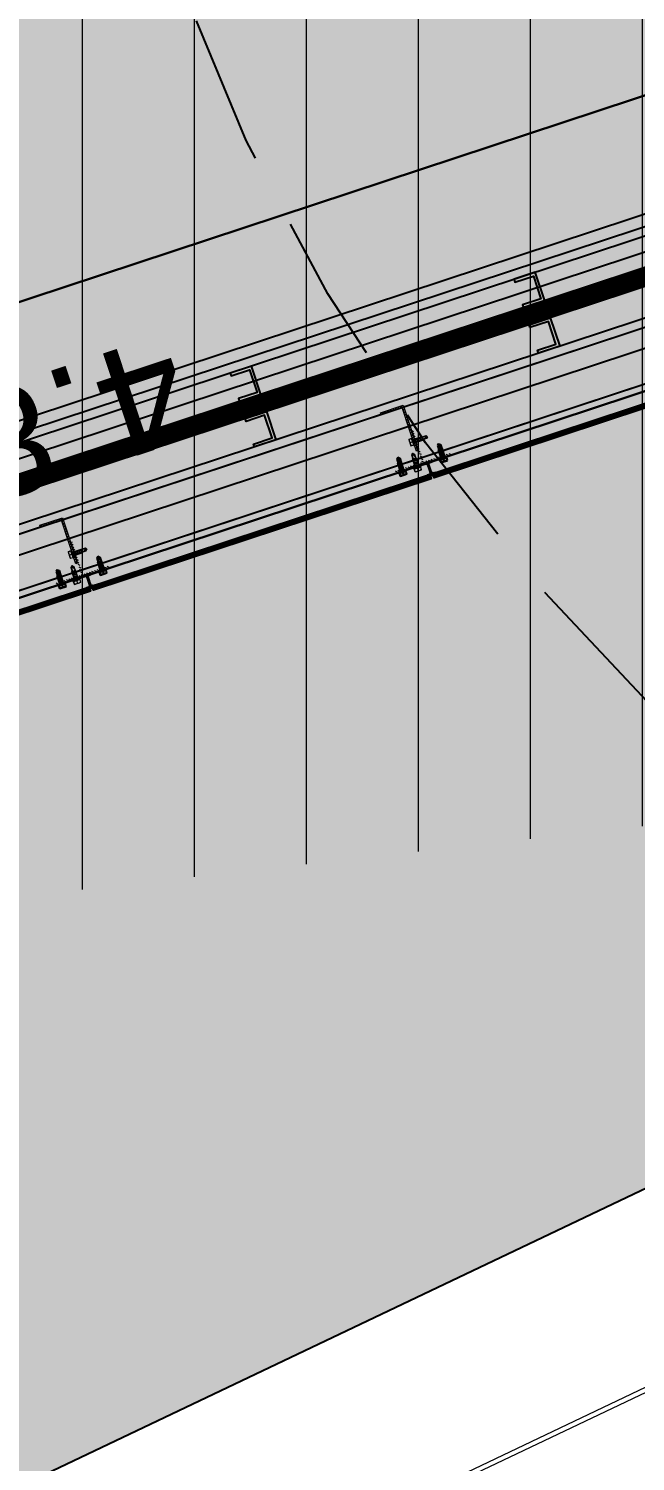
# Model space of a CAD drawing. Header units: metres. Extents: x 678805 to 1359287, y 2747329 to 5497370.
# Drawn here: x 679898.624 to 679899.639, y 2748644.821 to 2748647.217 of the extents above; entities that cross this region are included whole.
import ezdxf
from ezdxf.enums import TextEntityAlignment as Align

# ---------------------------------------------------------------- set-up
doc = ezdxf.new("R2010")
doc.units = ezdxf.units.M
doc.linetypes.add('XREF_MON_BUILDINGS$0$Hidden', pattern=[0.004, 0.002, -0.002])
doc.linetypes.add('XREF_MON_SFT_TREES$0$HIDDEN', pattern=[0.375, 0.25, -0.125])
for name, color, linetype in [('00_XREF_MON_HSC_PAVEMENT', 7, 'Continuous'), ('00_XREF_TWQ_BUILDINGS', 7, 'Continuous'), ('00_XREF_TWQ_SFT_TREES', 7, 'Continuous'), ('XREF_MON_BUILDINGS$0$00-Modulos DEFINIDOS', 7, 'Continuous'), ('XREF_MON_BUILDINGS$0$00-Modulos ROOFS', 2, 'Continuous'), ('XREF_MON_BUILDINGS$0$02-L-01_Structure t2', 7, 'Continuous'), ('XREF_MON_BUILDINGS$0$02-L-01_Struture aux', 4, 'Continuous'), ('XREF_MON_BUILDINGS$0$02-L-Insulation', 252, 'Continuous'), ('XREF_MON_BUILDINGS$0$02-L-INT Panel', 5, 'Continuous'), ('XREF_MON_BUILDINGS$0$02-L-panel', 5, 'Continuous'), ('XREF_MON_BUILDINGS$0$COTAUX', 7, 'Continuous'), ('XREF_MON_GENERAL_LAYOUT$0$02-L-Edge Line Step -10cm', 6, 'Continuous'), ('XREF_MON_SFT_TREES$0$SL_TREE_CANOPY', 251, 'XREF_MON_SFT_TREES$0$HIDDEN')]:
    doc.layers.add(name, color=color, linetype=linetype)
for name, color, linetype, true_color in [('02-L-Waterfeatures 01', 7, 'Continuous', 0x4da6ff), ('XREF_MON_BUILDINGS$0$0-WIPEOUTS', 7, 'Continuous', 0xffffff), ('XREF_MON_SFT_TREES$0$SL_TREE_ACACIA_GERRARDII', 7, 'Continuous', 0x4c4c00)]:
    doc.layers.add(name, color=color, linetype=linetype, true_color=true_color)
doc.layers.add('XREF_MON_BUILDINGS$0$00-AUX STRUCTURE', color=3, linetype='Continuous', plot=False)
doc.layers.add('XREF_MON_BUILDINGS$0$00_AUX', color=3, linetype='Continuous', plot=False)
for name, color, linetype, lineweight in [('XREF_MON_BUILDINGS$0$02-H-251', 251, 'Continuous', 0), ('XREF_MON_BUILDINGS$0$02-H-254', 254, 'Continuous', 0), ('XREF_MON_BUILDINGS$0$02-L-01_Structure L', 7, 'Continuous', 5), ('XREF_MON_BUILDINGS$0$02-L-01_Structure T', 8, 'Continuous', 5), ('XREF_MON_GENERAL_LAYOUT$0$02-L-Material Change', 251, 'Continuous', 5)]:
    doc.layers.add(name, color=color, linetype=linetype, lineweight=lineweight)
for name, color, linetype, lineweight, true_color in [('XREF_MON_BUILDINGS$0$02-KH-01 Water_Toilets', 7, 'Continuous', 30, 0x3877ff), ('XREF_MON_HSC_PAVEMENT$0$03-TR-Pavement_01_Compacted Ground', 7, 'Continuous', 5, 0x5a4f30), ('XREF_MON_HSC_PAVEMENT$0$03-TR-Pavement_06_Concrete Slab in situ', 7, 'Continuous', 9, 0xf7f7f7), ('XREF_MON_HSC_PAVEMENT$0$03-TR-Pavement_07_Precast Concrete Blocks 60X40', 7, 'Continuous', 5, 0x999999)]:
    doc.layers.add(name, color=color, linetype=linetype, lineweight=lineweight, true_color=true_color)
doc.layers.get('XREF_MON_BUILDINGS$0$02-KH-01 Water_Toilets').off()
doc.layers.get('XREF_MON_SFT_TREES$0$SL_TREE_ACACIA_GERRARDII').off()
doc.styles.add('XREF_MON_BUILDINGS$0$E100', font='verdana.ttf', dxfattribs={"height": 0.18})
doc.styles.add('XREF_MON_GENERAL_LAYOUT$0$Standard', font='arial.ttf')
doc.linetypes.add('XREF_MON_BUILDINGS$0$BATTING', pattern='A,0.0001,-0.1,[134,ltypeshp.shx,S=0.1,R=0,X=-0.1,Y=0],-0.2,[134,ltypeshp.shx,S=0.1,R=180,X=0.1,Y=0],-0.1', length=0.4001)
doc.dimstyles.new('XREF_MON_BUILDINGS$0$E100', dxfattribs={"dimscale": 0.03, "dimtxt": 12, "dimasz": 0.5, "dimexe": 0.1, "dimexo": 1, "dimgap": 4, "dimtad": 1, "dimzin": 0, "dimdsep": 46, "dimtxsty": 'XREF_MON_BUILDINGS$0$E100', "dimblk1": 'XREF_MON_BUILDINGS$0$LINCOT200', "dimblk2": 'XREF_MON_BUILDINGS$0$LINCOT200', "dimsah": 1, "dimcen": 0.1, "dimdle": 0.1, "dimse1": 1, "dimse2": 1, "dimclrt": 256, "dimadec": 0, "dimazin": 0, "dimtfac": 0.01538461538461539, "dimtofl": 0, "dimtmove": 0, "dimatfit": 3, "dimldrblk": 'XREF_MON_BUILDINGS$0$LINCOT200', "dimfxl": 1, "dimtolj": 1, "dimtzin": 0, "dimarcsym": 0})

# ---------------------------------------------------------------- blocks, each defined once
blk = doc.blocks.new('XREF_MON_BUILDINGS$0$LINCOT200')
for p, q in [((0, -9.999961704014428), (0, 10.00003829598555)), ((3.694822225952521e-13, 3.829598557558711e-05), (10.00000000000051, 3.829598557558711e-05))]:
    blk.add_line(p, q)
at = {"const_width": 1.875}
blk.add_lwpolyline([(3.535533801624467, -3.535495714255788), (-3.535533950636761, 3.535572157214077)], dxfattribs=at)
at = {"layer": 'XREF_MON_BUILDINGS$0$COTAUX'}
blk.add_line((0, 0), (-1.249999999999915, 0), dxfattribs=at)
blk = doc.blocks.new('*D90')
at = {"layer": 'DEFPOINTS', "color": 0, "transparency": 16777216}
for p in [(119.6986085125246, -56.82058442011478), (120.1565622668715, -56.82058442011478), (119.6986085111276, -61.62058442039418)]:
    blk.add_point(p, dxfattribs=at)
at = {"layer": 'XREF_MON_BUILDINGS$0$00_AUX', "color": 0, "lineweight": -2, "transparency": 16777216}
blk.add_line((120.1565622668715, -61.60558442039406), (120.1565622668715, -56.83558442011466), dxfattribs=at)
at = {"layer": 'XREF_MON_BUILDINGS$0$00_AUX', "color": 0, "lineweight": -2, "transparency": 16777216, "xscale": 0.015, "yscale": 0.015, "zscale": 0.015}
for p, rotation in [((120.1565622668715, -56.82058442011466), 90.00000000000006), ((120.1565622668715, -61.62058442039406), 270.0000000000001)]:
    blk.add_blockref('XREF_MON_BUILDINGS$0$LINCOT200', p, dxfattribs=dict(at, rotation=rotation))
at = {"layer": 'XREF_MON_BUILDINGS$0$00_AUX', "transparency": 16777216, "insert": (119.9424521258373, -59.22058442025437), "char_height": 0.18, "attachment_point": 5, "rotation": 90.00000000000006, "style": 'XREF_MON_BUILDINGS$0$E100'}
blk.add_mtext('\\A1;4.80', dxfattribs=at)
blk = doc.blocks.new('XREF_MON_BUILDINGS$0$AUTORROSCANTE')
at = {"layer": 'XREF_MON_BUILDINGS$0$02-L-01_Structure t2', "color": 0}
for p, q in [((-31.20000000000002, 5.629165124598842), (-26.19999999999959, 5.62916512459816)), ((-31.19999999999999, -3.410605131648481e-13), (-26.19999999999976, 0)), ((-2.365309734828713, 2.5), (-25, 2.5)), ((0, 0), (-8.999999999999972, 2.5)), ((0, 0), (-3.600692283157343, -1.09366380576239)), ((0, 0), (-2.365309734828713, 2.5)), ((0, 0), (-2.365309734828713, -2.5)), ((-31.20000000000002, -5.629165124598899), (-26.19999999999948, -5.629165124599581)), ((-2.365309734828713, -2.5), (-25, -2.5)), ((-3.600692283157343, -1.09366380576239), (-2.365309734828713, -2.5))]:
    blk.add_line(p, q, dxfattribs=at)
at = {"layer": 'XREF_MON_BUILDINGS$0$02-L-01_Structure t2', "color": 253}
for p, q in [((-25, 3.149999999999977), (-8.999999999999943, 3.150000000000034)), ((-23.47427264461649, -3.14999999999992), (-25, 2.662522019210144)), ((-21.40651940967126, -3.14999999999992), (-23.06020473028568, 3.149999999999864)), ((-19.338766174726, -3.14999999999992), (-20.99245149534045, 3.14999999999992)), ((-17.27101293978083, -3.14999999999992), (-18.92469826039516, 3.150000000000034)), ((-15.20325970483566, -3.14999999999992), (-16.85694502544993, 3.150000000000034)), ((-13.1355064698904, -3.14999999999992), (-14.78919179050473, 3.149999999999977)), ((-11.06775323494514, -3.14999999999992), (-12.72143855555953, 3.149999999999977)), ((-9, -3.14999999999992), (-10.65368532061433, 3.150000000000034)), ((-9, -3.14999999999992), (-8.999999999999972, 3.150000000000034)), ((-25, -3.149999999999977), (-9, -3.149999999999977)), ((-3.600692283157343, -1.09366380576239), (-9, -2.5))]:
    blk.add_line(p, q, dxfattribs=at)
at = {"layer": 'XREF_MON_BUILDINGS$0$02-L-01_Structure t2', "color": 0}
for points in [[(-31.20000000000002, 5.629165124598842), (-26.19999999999996, 5.629165124598842), (-26.19999999999996, -5.629165124599581), (-31.20000000000002, -5.629165124599581)], [(-26.19999999999951, 6.5), (-25, 6.5), (-25, -6.500000000000057), (-26.19999999999951, -6.500000000000057)]]:
    blk.add_lwpolyline(points, close=True, dxfattribs=at)
for centre, start, end in [((-26.98608579049073, 2.367525475711773), 129.2840388374925, 214.1828116507075), ((-26.98608579049073, -2.366719793068796), 145.8304296466695, 230.7332658614822)]:
    blk.add_arc(centre, 4.213914209509284, start, end, dxfattribs=at)
blk = doc.blocks.new('XREF_MON_BUILDINGS$0$ULMA_Montante VV')
at = {"layer": 'XREF_MON_BUILDINGS$0$02-H-251', "ltscale": 125}
h = blk.add_hatch(dxfattribs=at)
h.set_pattern_fill('ANSI31', color=256, scale=0.001, angle=450, style=0)
h.set_pattern_definition([(134.9999999999999, (-0.05125000000043656, -0.00250000000005457), (-0.002245064030267289, -0.002245064030267287), [])])
edge = h.paths.add_edge_path()
edge.add_line((-0.05095000000073924, -0.00250000000005457), (0.04844999999841093, -0.00250000000005457))
edge.add_arc((0.04844999999841093, -0.002200000000129876), 0.0003, 270, 360)
edge.add_line((0.04874999999992724, -0.002200000000129876), (0.04874999999992724, -0.0003000000001520675))
edge.add_arc((0.04844999999841093, -0.0003000000001520675), 0.0003, 0, 90)
edge.add_line((0.04844999999841093, 0), (0, 0))
edge.add_line((0, 0), (0, 0.05719999999996617))
edge.add_arc((-0.0003000000015163096, 0.05719999999996617), 0.0003, 0, 90)
edge.add_line((-0.0003000000015163096, 0.05749999999989086), (-0.002200000000811997, 0.05749999999989086))
edge.add_arc((-0.002200000000811997, 0.05719999999996617), 0.0003, 90, 180)
edge.add_line((-0.002500000000509317, 0.05719999999996617), (-0.002500000000509317, 0))
edge.add_line((-0.002500000000509317, 0), (-0.05095000000073924, 0))
edge.add_arc((-0.05095000000073924, -0.0003000000001520675), 0.0003, 90, 180)
edge.add_line((-0.05125000000043656, -0.0003000000001520675), (-0.05125000000043656, -0.002200000000129876))
edge.add_arc((-0.05095000000073924, -0.002200000000129876), 0.0003, 180, 270)
blk = doc.blocks.new('XREF_MON_BUILDINGS$0$ULMA_Autotaladrante')
at = {"layer": 'XREF_MON_BUILDINGS$0$02-L-01_Structure T', "color": 252}
for p, q in [((-0.02500000000509317, 2.273736754432321e-13), (-0.02263469026956955, 0.00250000000005457)), ((-0.02500000000509317, 2.273736754432321e-13), (-0.01600000000325963, 0.00250000000005457)), ((-0.02500000000509317, 2.273736754432321e-13), (-0.02263469026956955, -0.002499999999599822)), ((-0.02500000000509317, 2.273736754432321e-13), (-0.02139930772136722, -0.001093663805477263)), ((-0.02263469026956955, 0.00250000000005457), (0, 0.00250000000005457)), ((0, 0.003150000000232467), (-0.01600000000325963, 0.003150000000232467)), ((-0.01600000000325963, -0.003149999999777719), (-0.01600000000325963, 0.003150000000232467)), ((-0.01600000000325963, -0.003149999999777719), (-0.01434631468237058, 0.003150000000232467)), ((-0.01393224676803584, -0.003149999999777719), (-0.01227856144714679, 0.003150000000232467)), ((-0.0118644935323573, -0.003149999999777719), (-0.01021080821146825, 0.003150000000232467)), ((-0.00979674029713351, -0.003149999999777719), (-0.008143054976244457, 0.003150000000232467)), ((-0.00772898706190972, -0.003149999999777719), (-0.006075301741020667, 0.003150000000232467)), ((-0.005661233826231182, -0.003149999999777719), (-0.004007548505342129, 0.003150000000232467)), ((-0.003593480591007392, -0.003149999999777719), (-0.001939795270118339, 0.003150000000232467)), ((-0.001525727355783602, -0.003149999999777719), (0, 0.002662522019363678)), ((0.006200000001172157, 0.005629165124673818), (0.001200000000153523, 0.005629165124673818)), ((0.006200000001172157, 2.273736754432321e-13), (0.001200000000153523, 2.273736754432321e-13)), ((-0.02139930772136722, -0.001093663805477263), (-0.02263469026956955, -0.002499999999599822)), ((-0.02263469026956955, -0.002499999999599822), (0, -0.002499999999599822)), ((-0.02139930772136722, -0.001093663805477263), (-0.01600000000325963, -0.002499999999599822)), ((0, -0.003149999999777719), (-0.01600000000325963, -0.003149999999777719)), ((0.006200000001172157, -0.005629165124219071), (0.001200000000153523, -0.005629165124219071))]:
    blk.add_line(p, q, dxfattribs=at)
for points in [[(0.001200000000153523, 0.006499999999959982), (0, 0.006499999999959982), (0, -0.006499999999732609), (0.001200000000153523, -0.006499999999732609)], [(0.006200000001172157, 0.005629165124673818), (0.001200000000153523, 0.005629165124673818), (0.001200000000153523, -0.005629165124219071), (0.006200000001172157, -0.005629165124219071)]]:
    blk.add_lwpolyline(points, close=True, dxfattribs=at)
for centre, start, end in [((0.001986085791031655, 0.002367525475847287), 325.8171883654993, 50.71596115511253), ((0.001986085791031655, -0.002366719792689764), 309.2667341381091, 34.16957033823044)]:
    blk.add_arc(centre, 0.004213914210367771, start, end, dxfattribs=at)
blk = doc.blocks.new('XREF_MON_BUILDINGS$0$ULMA_Escuadra40x80_Seccion')
at = {"layer": 'XREF_MON_BUILDINGS$0$02-H-251', "ltscale": 125}
h = blk.add_hatch(dxfattribs=at)
h.set_pattern_fill('ANSI31', color=256, scale=0.001, angle=360, style=0)
h.set_pattern_definition([(45, (0, 0), (-0.002245064030267288, 0.002245064030267289), [])])
h.paths.add_polyline_path([(0, 0.0799999999994725), (0.002999999989697244, 0.0799999999994725), (0.002999999989697244, 0.002999999999701686), (0.03999999999359716, 0.002999999999701686), (0.03999999999359716, 0), (0, 0)])
at = {"layer": 'XREF_MON_BUILDINGS$0$02-L-01_Structure L', "linetype": 'Continuous'}
blk.add_lwpolyline([(0, 0.0799999999994725), (0.002999999989697244, 0.0799999999994725), (0.002999999989697244, 0.002999999999701686), (0.03999999999359716, 0.002999999999701686), (0.03999999999359716, 0), (0, 0)], close=True, dxfattribs=at)
blk = doc.blocks.new('XREF_MON_BUILDINGS$0$A$C61F93961')
at = {"layer": 'XREF_MON_BUILDINGS$0$02-H-251', "linetype": 'XREF_MON_BUILDINGS$0$Hidden', "ltscale": 125}
h = blk.add_hatch(dxfattribs=at)
h.set_pattern_fill('ANSI31', color=256, scale=0.001, angle=630, style=0)
h.set_pattern_definition([(315, (-170.3342350267376, 253.2537912466381), (0.002245064030267289, 0.002245064030267287), [])])
edge = h.paths.add_edge_path()
edge.add_line((0.02680441772790942, -2.384199254832419), (0.02680441772790942, -2.386199254832372))
edge.add_line((0.02680441772790942, -2.386199254832372), (0.02655900720547066, -2.393070749464522))
edge.add_line((0.02655900720547066, -2.393070749464522), (0.02561492375716767, -2.39394958248351))
edge.add_arc((0.0258193317191413, -2.394169167057152), 0.0003, 132.95, 222.9500000000114)
edge.add_line((0.02559974714549895, -2.394373575019353), (0.02647875379407338, -2.395317844988194))
edge.add_line((0.02647875379407338, -2.395317844988194), (0.02641624241696405, -2.397068163523608))
edge.add_line((0.02641624241696405, -2.397068163523608), (0.025472120270571, -2.397947032566089))
edge.add_arc((0.02567652823345412, -2.398166617139958), 0.0003, 132.9500000000149, 222.9500000000114)
edge.add_line((0.02545694365981177, -2.398371025102159), (0.02633598633710932, -2.399315333775457))
edge.add_line((0.02633598633710932, -2.399315333775457), (0.02587329690377516, -2.412270637893352))
edge.add_arc((0.02387457119548486, -2.412199254832439), 0.002, 270, 357.95459151111373, ccw=False)
edge.add_line((0.02387457119548486, -2.414199254832392), (0.0171452167156545, -2.414199254832392))
edge.add_line((0.0171452167156545, -2.414199254832392), (0.007804417727676594, -2.414199254832392))
edge.add_line((0.007804417727676594, -2.414199254832392), (0.007804417727676594, -2.409049254832434))
edge.add_line((0.007804417727676594, -2.409049254832434), (0.006804417727472867, -2.409049254832434))
edge.add_line((0.006804417727472867, -2.409049254832434), (0.006804417727472867, -2.414366648674894))
edge.add_arc((0.006504417727775547, -2.414366648674894), 0.0003, -60.00000000000432, 0, ccw=False)
edge.add_line((0.006654417727624207, -2.4146264562961), (0.003774032970433439, -2.416289447211165))
edge.add_arc((0.003924032970282099, -2.41654925483237), 0.0003, 120.0000000000145, 299.9999999999957)
edge.add_line((0.004074032970130759, -2.416809062453575), (0.006354417727926887, -2.415492481699738))
edge.add_arc((0.006504417727775547, -2.415752289320944), 0.0003, 0, 119.99999999999571, ccw=False)
edge.add_line((0.006804417727472867, -2.415752289320944), (0.006804417727472867, -2.423499254832331))
edge.add_line((0.006804417727472867, -2.423499254832331), (0.007804417727676594, -2.423499254832331))
edge.add_line((0.007804417727676594, -2.423499254832331), (0.007804417727676594, -2.417499254832473))
edge.add_line((0.007804417727676594, -2.417499254832473), (0.009554417728033116, -2.417499254832473))
edge.add_arc((0.009554417728033116, -2.417249254832422), 0.0002500000000000272, 270, 450)
edge.add_line((0.009554417728033116, -2.416999254832371), (0.007804417727676594, -2.416999254832371))
edge.add_line((0.007804417727676594, -2.416999254832371), (0.007804417727676594, -2.415999254832395))
edge.add_line((0.007804417727676594, -2.415999254832395), (0.0240488405694137, -2.415999254832395))
edge.add_arc((0.0240488405694137, -2.417999254832347), 0.002, 7.447416850197897, 90, ccw=False)
edge.add_line((0.02603196903746863, -2.417740022352854), (0.02680441772790942, -2.423649254832407))
edge.add_line((0.02680441772790942, -2.423649254832407), (0.02860441772791233, -2.423649254832407))
edge.add_line((0.02860441772791233, -2.423649254832407), (0.02860441772791233, -2.384199254832419))
edge.add_line((0.02860441772791233, -2.384199254832419), (0.02680441772790942, -2.384199254832419))
h = blk.add_hatch(dxfattribs=at)
h.set_pattern_fill('ANSI31', color=256, scale=0.001, angle=630, style=0)
h.set_pattern_definition([(315, (-170.3342350267376, 252.653791246638), (0.002245064030267289, 0.002245064030267287), [])])
edge = h.paths.add_edge_path()
edge.add_line((0.02680441772790942, -2.984199254832419), (0.02680441772790942, -2.986199254832371))
edge.add_line((0.02680441772790942, -2.986199254832371), (0.02655900720547066, -2.993070749464522))
edge.add_line((0.02655900720547066, -2.993070749464522), (0.02561492375716767, -2.993949582483509))
edge.add_arc((0.0258193317191413, -2.994169167057152), 0.0003, 132.95, 222.9500000000114)
edge.add_line((0.02559974714549895, -2.994373575019353), (0.02647875379407338, -2.995317844988193))
edge.add_line((0.02647875379407338, -2.995317844988193), (0.02641624241696405, -2.997068163523608))
edge.add_line((0.02641624241696405, -2.997068163523608), (0.025472120270571, -2.997947032566088))
edge.add_arc((0.02567652823345412, -2.998166617139958), 0.0003, 132.9500000000149, 222.9500000000114)
edge.add_line((0.02545694365981177, -2.998371025102159), (0.02633598633710932, -2.999315333775456))
edge.add_line((0.02633598633710932, -2.999315333775456), (0.02587329690377516, -3.012270637893351))
edge.add_arc((0.02387457119548486, -3.012199254832439), 0.002, 270, 357.95459151111373, ccw=False)
edge.add_line((0.02387457119548486, -3.014199254832391), (0.0171452167156545, -3.014199254832391))
edge.add_line((0.0171452167156545, -3.014199254832391), (0.007804417727676594, -3.014199254832391))
edge.add_line((0.007804417727676594, -3.014199254832391), (0.007804417727676594, -3.009049254832433))
edge.add_line((0.007804417727676594, -3.009049254832433), (0.006804417727472867, -3.009049254832433))
edge.add_line((0.006804417727472867, -3.009049254832433), (0.006804417727472867, -3.014366648674894))
edge.add_arc((0.006504417727775547, -3.014366648674894), 0.0003, -60.00000000000432, 0, ccw=False)
edge.add_line((0.006654417727624207, -3.014626456296099), (0.003774032970433439, -3.016289447211165))
edge.add_arc((0.003924032970282099, -3.01654925483237), 0.0003, 120.0000000000145, 299.9999999999957)
edge.add_line((0.004074032970130759, -3.016809062453575), (0.006354417727926887, -3.015492481699738))
edge.add_arc((0.006504417727775547, -3.015752289320943), 0.0003, 0, 119.99999999999571, ccw=False)
edge.add_line((0.006804417727472867, -3.015752289320943), (0.006804417727472867, -3.023499254832331))
edge.add_line((0.006804417727472867, -3.023499254832331), (0.007804417727676594, -3.023499254832331))
edge.add_line((0.007804417727676594, -3.023499254832331), (0.007804417727676594, -3.017499254832472))
edge.add_line((0.007804417727676594, -3.017499254832472), (0.009554417728033116, -3.017499254832472))
edge.add_arc((0.009554417728033116, -3.017249254832421), 0.0002500000000000272, 270, 450)
edge.add_line((0.009554417728033116, -3.016999254832371), (0.007804417727676594, -3.016999254832371))
edge.add_line((0.007804417727676594, -3.016999254832371), (0.007804417727676594, -3.015999254832394))
edge.add_line((0.007804417727676594, -3.015999254832394), (0.0240488405694137, -3.015999254832394))
edge.add_arc((0.0240488405694137, -3.017999254832347), 0.002, 7.447416850197897, 90, ccw=False)
edge.add_line((0.02603196903746863, -3.017740022352854), (0.02680441772790942, -3.023649254832407))
edge.add_line((0.02680441772790942, -3.023649254832407), (0.02860441772791233, -3.023649254832407))
edge.add_line((0.02860441772791233, -3.023649254832407), (0.02860441772791233, -2.984199254832419))
edge.add_line((0.02860441772791233, -2.984199254832419), (0.02680441772790942, -2.984199254832419))
at = {"layer": 'XREF_MON_BUILDINGS$0$02-H-254', "ltscale": 125}
h = blk.add_hatch(dxfattribs=at)
h.set_pattern_fill('ANSI31', color=256, scale=0.0005, angle=270, style=0)
h.set_pattern_definition([(315, (-170.2069314774236, 253.9965494611737), (0.001122532015133644, 0.001122532015133644), [])])
h.paths.add_polyline_path([(-8.919957132036416e-05, -1.817699254851945), (-8.919957132036416e-05, -2.41256871830768), (0.004842988594731423, -2.41256871830768), (0.004841260456764473, -1.817699254851945)])
h = blk.add_hatch(dxfattribs=at)
h.set_pattern_fill('ANSI31', color=256, scale=0.0005, angle=270, style=0)
h.set_pattern_definition([(315, (-170.2069314774236, 253.3965494611737), (0.001122532015133644, 0.001122532015133644), [])])
h.paths.add_polyline_path([(-8.919957132036416e-05, -2.417699254851945), (-8.919957132036416e-05, -3.01256871830768), (0.004842988594731423, -3.01256871830768), (0.004841260456764473, -2.417699254851945)])
h = blk.add_hatch(dxfattribs=at)
h.set_pattern_fill('ANSI31', color=256, scale=0.0005, angle=270, style=0)
h.set_pattern_definition([(315, (-170.2069314774236, 252.7965494611737), (0.001122532015133644, 0.001122532015133644), [])])
h.paths.add_polyline_path([(-8.919957132036416e-05, -3.017699254851946), (-8.919957132036416e-05, -3.612568718307681), (0.004842988594731423, -3.612568718307681), (0.004841260456764473, -3.017699254851946)])
at = {"layer": 'XREF_MON_BUILDINGS$0$00-AUX STRUCTURE', "linetype": 'Continuous', "const_width": 0.03}
blk.add_lwpolyline([(0.2080081843882766, -0.2912633740200228), (0.2080081843882766, -4.53126337401939)], dxfattribs=at)
at = {"layer": 'XREF_MON_BUILDINGS$0$02-L-01_Struture aux'}
for p, q in [((0.02665308612428063, -4.782712843939979), (0.02665308610991701, -0.03664791403839374)), ((0.02674228569560455, -0.03664791403846301), (0.02674228569563297, -4.78271284393991))]:
    blk.add_line(p, q, dxfattribs=at)
at = {"layer": 'XREF_MON_BUILDINGS$0$02-L-01_Struture aux', "linetype": 'Continuous'}
for p, q in [((0.1930081843851497, -4.531263374028161), (0.1930081843851497, -0.2912633740281692)), ((0.2230081843845539, -4.531263374028161), (0.2230081843845539, -0.2912633740281692))]:
    blk.add_line(p, q, dxfattribs=at)
at = {"layer": 'XREF_MON_BUILDINGS$0$02-L-01_Struture aux', "linetype": 'XREF_MON_BUILDINGS$0$Hidden'}
for p, q in [((0.02559974714549895, -2.394373575019353), (0.02647875379407338, -2.395317844988194)), ((0.02561492375716767, -2.39394958248351), (0.02655900720547066, -2.393070749464522)), ((0.02641624241696405, -2.397068163523608), (0.02647875379407338, -2.395317844988194)), ((0.02655900720547066, -2.393070749464522), (0.02680441772790942, -2.386199254832372)), ((0.02680441772790942, -2.384199254832419), (0.02680441772790942, -2.386199254832372)), ((0.02860441772791233, -2.384199254832419), (0.02680441772790942, -2.384199254832419)), ((0.02680441772790942, -2.385449254832446), (0.02680441772790942, -2.386199254832372)), ((0.02860441772791233, -2.384199254832419), (0.02860441772791233, -2.423649254832407)), ((0.003774032970433439, -2.416289447211165), (0.006654417727624207, -2.4146264562961)), ((0.004074032970130759, -2.416809062453575), (0.006354417727926887, -2.415492481699738)), ((0.007804417727676594, -2.409049254832434), (0.006804417727472867, -2.409049254832434)), ((0.006804417727472867, -2.409049254832434), (0.006804417727472867, -2.414366648674894)), ((0.006804417727472867, -2.415752289320944), (0.006804417727472867, -2.423499254832331)), ((0.007804417727676594, -2.409049254832434), (0.007804417727676594, -2.414199254832392)), ((0.0171452167156545, -2.414199254832392), (0.007804417727676594, -2.414199254832392)), ((0.0240488405694137, -2.415999254832395), (0.007804417727676594, -2.415999254832395)), ((0.007804417727676594, -2.415999254832395), (0.007804417727676594, -2.417199254832378)), ((0.009554417728033116, -2.417199254832378), (0.007804417727676594, -2.417199254832378)), ((0.007804417727676594, -2.417699254832479), (0.007804417727676594, -2.423499254832331)), ((0.009554417728033116, -2.417699254832423), (0.007804417727676594, -2.417699254832479)), ((0.02387457119548486, -2.414199254832392), (0.0171452167156545, -2.414199254832392)), ((0.02545694365981177, -2.398371025102159), (0.02633598633710932, -2.399315333775457)), ((0.025472120270571, -2.397947032566089), (0.02641624241696405, -2.397068163523608)), ((0.02587329690377516, -2.412270637893352), (0.02633598633710932, -2.399315333775457)), ((0.02603196903746863, -2.417740022352854), (0.02680441772790942, -2.423649254832407)), ((0.007804417727676594, -2.423499254832331), (0.006804417727472867, -2.423499254832331)), ((0.02860441772791233, -2.423649254832407), (0.02680441772790942, -2.423649254832407)), ((0.02561492375716767, -2.993949582483509), (0.02655900720547066, -2.993070749464522)), ((0.02655900720547066, -2.993070749464522), (0.02680441772790942, -2.986199254832371)), ((0.02680441772790942, -2.984199254832419), (0.02680441772790942, -2.986199254832371)), ((0.02860441772791233, -2.984199254832419), (0.02680441772790942, -2.984199254832419)), ((0.02680441772790942, -2.985449254832446), (0.02680441772790942, -2.986199254832371)), ((0.02860441772791233, -2.984199254832419), (0.02860441772791233, -3.023649254832407)), ((0.003774032970433439, -3.016289447211165), (0.006654417727624207, -3.014626456296099)), ((0.004074032970130759, -3.016809062453575), (0.006354417727926887, -3.015492481699738)), ((0.007804417727676594, -3.009049254832433), (0.006804417727472867, -3.009049254832433)), ((0.006804417727472867, -3.009049254832433), (0.006804417727472867, -3.014366648674894)), ((0.006804417727472867, -3.015752289320943), (0.006804417727472867, -3.023499254832331)), ((0.007804417727676594, -3.009049254832433), (0.007804417727676594, -3.014199254832391)), ((0.0171452167156545, -3.014199254832391), (0.007804417727676594, -3.014199254832391)), ((0.0240488405694137, -3.015999254832394), (0.007804417727676594, -3.015999254832394)), ((0.007804417727676594, -3.015999254832394), (0.007804417727676594, -3.017199254832377)), ((0.009554417728033116, -3.017199254832377), (0.007804417727676594, -3.017199254832377)), ((0.007804417727676594, -3.017699254832479), (0.007804417727676594, -3.023499254832331)), ((0.009554417728033116, -3.017699254832422), (0.007804417727676594, -3.017699254832479)), ((0.02387457119548486, -3.014199254832391), (0.0171452167156545, -3.014199254832391)), ((0.02545694365981177, -2.998371025102159), (0.02633598633710932, -2.999315333775456)), ((0.025472120270571, -2.997947032566088), (0.02641624241696405, -2.997068163523608)), ((0.02559974714549895, -2.994373575019353), (0.02647875379407338, -2.995317844988193)), ((0.02587329690377516, -3.012270637893351), (0.02633598633710932, -2.999315333775456)), ((0.02603196903746863, -3.017740022352854), (0.02680441772790942, -3.023649254832407)), ((0.02641624241696405, -2.997068163523608), (0.02647875379407338, -2.995317844988193)), ((0.007804417727676594, -3.023499254832331), (0.006804417727472867, -3.023499254832331)), ((0.02860441772791233, -3.023649254832407), (0.02680441772790942, -3.023649254832407))]:
    blk.add_line(p, q, dxfattribs=at)
at = {"layer": 'XREF_MON_BUILDINGS$0$02-L-01_Struture aux'}
for points in [[(0.006847582217194059, -4.782712843955347), (0.006847578511610664, -0.1415649039716698)], [(0.007617730381412002, -0.1415649039716698), (0.007617734086995398, -4.78271284395475)]]:
    blk.add_lwpolyline(points, dxfattribs=at)
at = {"layer": 'XREF_MON_BUILDINGS$0$02-L-01_Struture aux', "linetype": 'Continuous'}
for points in [[(0.1930081843724736, -2.748797216748244), (0.1930081843788116, -2.786263374039322), (0.1430081843788003, -2.786263374039322), (0.1430081843788287, -2.748797216748244), (0.1480081843788241, -2.748797216748244), (0.1480081843787957, -2.781263374039298), (0.1880081843779635, -2.781263374039298), (0.1880081843724781, -2.748797216740627), (0.1930081843724736, -2.748797216740627)], [(0.22300818439723, -2.748797216748244), (0.223008184390892, -2.786263374039322), (0.2730081843909034, -2.786263374039322), (0.2730081843908749, -2.748797216748244), (0.2680081843908795, -2.748797216748244), (0.2680081843909079, -2.781263374039298), (0.2280081843917401, -2.781263374039298), (0.2280081843972255, -2.748797216740627), (0.22300818439723, -2.748797216740627)], [(0.1930081843724736, -3.248797216748244), (0.1930081843788116, -3.286263374039322), (0.1430081843788003, -3.286263374039322), (0.1430081843788287, -3.248797216748244), (0.1480081843788241, -3.248797216748244), (0.1480081843787957, -3.281263374039298), (0.1880081843779635, -3.281263374039298), (0.1880081843724781, -3.248797216740627), (0.1930081843724736, -3.248797216740627)], [(0.22300818439723, -3.248797216748244), (0.223008184390892, -3.286263374039322), (0.2730081843909034, -3.286263374039322), (0.2730081843908749, -3.248797216748244), (0.2680081843908795, -3.248797216748244), (0.2680081843909079, -3.281263374039298), (0.2280081843917401, -3.281263374039298), (0.2280081843972255, -3.248797216740627), (0.22300818439723, -3.248797216740627)]]:
    blk.add_lwpolyline(points, dxfattribs=at)
at = {"layer": 'XREF_MON_BUILDINGS$0$02-L-01_Struture aux', "linetype": 'XREF_MON_BUILDINGS$0$Hidden'}
for centre, radius, start, end in [((0.0258193317191413, -2.394169167057152), 0.0003, 132.9499999742432, 222.9500000060329), ((0.003924032970282099, -2.41654925483237), 0.0003, 119.9999999682886, 299.9999999682896), ((0.006504417727775547, -2.415752289320944), 0.0003, 0, 119.9999999682886), ((0.006504417727775547, -2.414366648674894), 0.0003, 299.9999999682896, 0), ((0.009554417728033116, -2.417449254832428), 0.0002500000000000272, 270, 90), ((0.02387457119548486, -2.412199254832439), 0.002, 270, 357.9545915139035), ((0.0240488405694137, -2.417999254832347), 0.002, 7.447416850447555, 90), ((0.02567652823345412, -2.398166617139958), 0.0003, 132.9500000717971, 222.9500000060329), ((0.0258193317191413, -2.994169167057152), 0.0003, 132.9499999742432, 222.9500000060329), ((0.003924032970282099, -3.01654925483237), 0.0003, 119.9999999682886, 299.9999999682896), ((0.006504417727775547, -3.015752289320943), 0.0003, 0, 119.9999999682886), ((0.006504417727775547, -3.014366648674894), 0.0003, 299.9999999682896, 0), ((0.009554417728033116, -3.017449254832428), 0.0002500000000000272, 270, 90), ((0.02387457119548486, -3.012199254832439), 0.002, 270, 357.9545915139035), ((0.0240488405694137, -3.017999254832347), 0.002, 7.447416850447555, 90), ((0.02567652823345412, -2.998166617139958), 0.0003, 132.9500000717971, 222.9500000060329)]:
    blk.add_arc(centre, radius, start, end, dxfattribs=at)
at = {"layer": 'XREF_MON_BUILDINGS$0$02-L-Insulation', "linetype": 'XREF_MON_BUILDINGS$0$BATTING', "ltscale": 0.08}
blk.add_line((0.09464155063562885, -4.734007926694393), (0.09464155063562885, -0.09789674026681006), dxfattribs=at)
at = {"layer": 'XREF_MON_BUILDINGS$0$02-L-Insulation', "linetype": 'XREF_MON_BUILDINGS$0$BATTING', "ltscale": 0.04}
blk.add_line((0.2480081843912103, -0.301263374019122), (0.2480081843912103, -4.531263374019074), dxfattribs=at)
at = {"layer": 'XREF_MON_BUILDINGS$0$02-L-INT Panel', "linetype": 'Continuous'}
for p, q in [((0.1280081843869425, -4.691263374021735), (0.1280081843882783, -0.131263374017685)), ((0.1280081843848393, -4.531263374019706), (0.1280081843851519, -0.2912633740197066)), ((0.1430081843851383, -4.531263374019706), (0.1430081843851383, -0.2912633740197066)), ((0.2730081843870096, -4.531263374019706), (0.2730081843870096, -0.2912633740197066)), ((0.2880081843851485, -4.531263374019706), (0.2880081843851485, -0.2912633740197066)), ((0.3080081843851481, -4.511263374019726), (0.3080081843851481, -0.3112633740197257))]:
    blk.add_line(p, q, dxfattribs=at)
at = {"layer": 'XREF_MON_BUILDINGS$0$02-L-panel'}
for points in [[(0.004841640002950953, -2.41256871830768), (-8.919957132036416e-05, -2.41256871830768), (-8.919957132036416e-05, -1.817699254851945), (0.00483628612543896, -1.817699254851945), (0.004841640002950953, -2.41256871830768)], [(0.004841640002950953, -3.01256871830768), (-8.919957132036416e-05, -3.01256871830768), (-8.919957132036416e-05, -2.417699254851945), (0.00483628612543896, -2.417699254851945), (0.004841640002950953, -3.01256871830768)], [(0.004841640002950953, -3.612568718307681), (-8.919957132036416e-05, -3.612568718307681), (-8.919957132036416e-05, -3.017699254851946), (0.00483628612543896, -3.017699254851946), (0.004841640002950953, -3.612568718307681)]]:
    blk.add_lwpolyline(points, dxfattribs=at)
at = {"layer": 'XREF_MON_BUILDINGS$0$02-L-panel', "ltscale": 125}
for points in [[(0.00483628612543896, -2.417699254851945), (-8.919957132036416e-05, -2.417699254851945)], [(0.00483628612543896, -3.017699254851944), (-8.919957132036416e-05, -3.017699254851944)]]:
    blk.add_lwpolyline(points, dxfattribs=at)
at = {"layer": 'XREF_MON_BUILDINGS$0$02-L-01_Struture aux', "xscale": -0.001000000003841706, "yscale": 0.000999999996565748, "zscale": 0.001, "rotation": 180}
for p in [(0.0514318698420837, -2.370953914937269), (0.05155441763202617, -2.442796961412279), (0.0514318698420837, -2.970953914937269), (0.05155441763202617, -3.042796961412279)]:
    blk.add_blockref('XREF_MON_BUILDINGS$0$AUTORROSCANTE', p, dxfattribs=at)
at = {"layer": 'XREF_MON_BUILDINGS$0$02-L-01_Struture aux'}
for name, p, rotation in [('XREF_MON_BUILDINGS$0$ULMA_Montante VV', (0.03110441772805217, -2.409349626745945), 270), ('XREF_MON_BUILDINGS$0$ULMA_Escuadra40x80_Seccion', (0.1311755060571116, -2.406849626745151), 89.99999999999999), ('XREF_MON_BUILDINGS$0$ULMA_Autotaladrante', (0.02523173686549995, -2.396581936442255), 180.0047410520664), ('XREF_MON_BUILDINGS$0$ULMA_Autotaladrante', (0.06843891056420404, -2.403849626757273), 90.00948210919395), ('XREF_MON_BUILDINGS$0$ULMA_Montante VV', (0.03110441772805217, -3.009349626745944), 270), ('XREF_MON_BUILDINGS$0$ULMA_Escuadra40x80_Seccion', (0.1311755060571116, -3.006849626745151), 89.99999999999999), ('XREF_MON_BUILDINGS$0$ULMA_Autotaladrante', (0.02523173686549995, -2.996581936442254), 180.0047410520664), ('XREF_MON_BUILDINGS$0$ULMA_Autotaladrante', (0.06843891056420404, -3.003849626757273), 90.00948210919395)]:
    blk.add_blockref(name, p, dxfattribs=dict(at, rotation=rotation))
blk = doc.blocks.new('XREF_MON_SFT_TREES$0$Acacia_gerrardii')
at = {"layer": 'XREF_MON_SFT_TREES$0$SL_TREE_CANOPY'}
blk.add_ellipse((-0.07890667230822146, 0.1374323763884604), major_axis=(-2.334159139066159, 2.54631103014604), ratio=0.7600819417513992, dxfattribs=at)
blk = doc.blocks.new('XREF_MON_SFT_TREES')
at = {"layer": 'XREF_MON_SFT_TREES$0$SL_TREE_ACACIA_GERRARDII', "rotation": 25.44812939262281}
blk.add_blockref('XREF_MON_SFT_TREES$0$Acacia_gerrardii', (679902.2150618408, 2748647.487314998), dxfattribs=at)
blk = doc.blocks.new('XREF_MON_HSC_PAVEMENT')
at = {"layer": 'XREF_MON_HSC_PAVEMENT$0$03-TR-Pavement_01_Compacted Ground', "linetype": 'Continuous'}
h = blk.add_hatch(dxfattribs=at)
h.set_pattern_fill('ANSI31', color=256, scale=0.059, angle=45)
h.set_pattern_definition([(90, (652974.1167151183, 2717198.732228751), (-0.187325, 0), [])])
h.paths.add_polyline_path([(679901.3286003172, 2748646.073674789), (679896.4362206, 2748645.519857257), (679891.9899451599, 2748654.202373384), (679897.9907274209, 2748656.183535898)], flags=17)
at = {"layer": 'XREF_MON_HSC_PAVEMENT$0$03-TR-Pavement_06_Concrete Slab in situ', "linetype": 'Continuous'}
h = blk.add_hatch(color=256, dxfattribs=at)
h.dxf.hatch_style = 1
h.paths.add_polyline_path([(679897.9907274209, 2748656.183535898), (679891.9899451599, 2748654.202373384), (679895.5772904027, 2748643.336934777), (679901.3286003172, 2748646.073674789)])
at = {"layer": 'XREF_MON_HSC_PAVEMENT$0$03-TR-Pavement_07_Precast Concrete Blocks 60X40'}
blk.add_lwpolyline([(680023.3984572663, 2748703.82160883), (679835.5536741134, 2748614.432845291)], dxfattribs=at)
blk = doc.blocks.new('XREF_MON_GENERAL_LAYOUT')
at = {"layer": 'XREF_MON_GENERAL_LAYOUT$0$02-L-Edge Line Step -10cm'}
blk.add_lwpolyline([(679891.0160763931, 2748657.152050815), (679920.5510277861, 2748666.906413142), (679923.8851970468, 2748656.807149722), (679895.5772904028, 2748643.336934776)], close=True, dxfattribs=at)
at = {"layer": 'XREF_MON_GENERAL_LAYOUT$0$02-L-Material Change', "ltscale": 0.3}
blk.add_line((679924.2530225988, 2748656.649945312), (679895.3990545754, 2748642.919889033), dxfattribs=at)
at = {"style": 'XREF_MON_GENERAL_LAYOUT$0$Standard'}
for tag, height, rotation, p in [('604,00', 1, 330.2642936667779, (679905.770310239, 2748776.557787406)), ('603,00', 1, 330.2642936667779, (679901.860927013, 2748753.477248972)), ('600,00', 1, 133.8259836638873, (679944.5968217494, 2748745.152639077)), ('602,00', 1, 330.2642936667779, (679883.3191980837, 2748738.726865312)), ('601,00', 1, 117.8905743169221, (679920.9720408977, 2748732.870057053)), ('601,00', 1, 330.2642936667779, (679864.7774691544, 2748723.976481652)), ('600,00', 1, 40.88332108062335, (679777.4053656742, 2748705.443575754, 1.169999999973397)), ('602,00', 1, 330.2642936667779, (679941.2749349186, 2748705.483031567)), ('601,00', 1, 40.88332108062335, (679701.7983696235, 2748703.888586182, 1.169999999973397)), ('598,00', 0.9999999999999999, 62.09100844466732, (679810.2666232066, 2748702.618736548)), ('600,00', 1, 330.2642936667779, (679877.7814736818, 2748691.131234986)), ('600,00', 0.9999999999999999, 19.55108886768879, (679920.4438211058, 2748685.495504646)), ('601,00', 1, 330.2642936667779, (679934.8129193163, 2748683.803636156)), ('599,00', 1, 330.2642936667779, (679854.5671008349, 2748679.061113989)), ('600,00', 1, 88.39282059591216, (679743.9134691327, 2748675.571576328)), ('599,00', 0.9999999999999998, 20.60862043003912, (679924.2598928241, 2748675.216416284)), ('601,00', 1, 88.39282059591216, (679728.0345944045, 2748671.317844195, -2)), ('602,00', 1, 88.39282059591216, (679711.8257639392, 2748665.966083916, -1)), ('603,00', 1, 88.39282059591216, (679695.6151318625, 2748660.611015213)), ('599,00', 1, 40.88332108062335, (679788.8072719976, 2748655.829159783, 1.169999999973397)), ('601,00', 1, 40.88332108062335, (679627.6123405045, 2748644.602575284, 1.169999999973397)), ('603,00', 0.9999999999999999, 41.70580600405471, (679702.4989019763, 2748628.484392532, 1.169999999925494)), ('600,00', 1, 40.88332108062335, (679645.924961585, 2748597.926138933, 1.169999999973397)), ('599,00', 1, 34.22767859632935, (679673.5743901337, 2748555.136007577, 5.33999999991769))]:
    blk.add_attdef(tag, text='', height=height, rotation=rotation, dxfattribs=at).set_placement(p, align=Align.MIDDLE)
at = {"ltscale": 0.3, "style": 'XREF_MON_GENERAL_LAYOUT$0$Standard'}
for tag, height, rotation, p in [('603,50', 1, 330.2642936667779, (679911.500620042, 2748760.570188188)), ('602,50', 1, 330.2642936667779, (679892.8646878856, 2748745.846442295)), ('600,50', 1, 133.8259836638873, (679933.0482653556, 2748738.729379551)), ('601,50', 1, 330.2642936667779, (679873.5807466183, 2748731.671495228)), ('601,50', 0.9999999999999999, 101.285674792814, (679909.5220062692, 2748726.945334854)), ('602,50', 1, 330.2642936667779, (679948.6248547818, 2748713.859774644)), ('600,50', 1, 39.60595393010205, (679743.242567131, 2748706.971262414)), ('600,50', 1, 330.2642936667779, (679880.2659989139, 2748702.726026631)), ('600,50', 0.9999999999999999, 17.35374479888441, (679917.6150982407, 2748690.553931213)), ('599,50', 1, 330.2642936667779, (679867.1974978975, 2748684.716235158)), ('599,50', 0.9999999999999999, 18.89438680505554, (679921.7103896159, 2748680.578430657)), ('599,50', 1, 39.60595393010205, (679778.9914550197, 2748677.241243556)), ('600,50', 1, 88.39282059591216, (679735.9248694875, 2748673.586085743)), ('601,50', 1, 88.39282059591216, (679719.9062925801, 2748668.580993867)), ('602,50', 1, 88.39282059591216, (679703.4737899266, 2748663.451811911)), ('598,50', 1, 330.2642936667779, (679861.7651457089, 2748662.396830559)), ('601,50', 1, 39.60595393010205, (679610.5132742386, 2748662.061190253)), ('600,00', 0.9999999999999999, 41.70580600405471, (679752.30764285, 2748637.685423907)), ('601,00', 0.9999999999999999, 41.70580600405471, (679736.0440844187, 2748634.537594622)), ('599,00', 0.9999999999999999, 35.08346035422691, (679763.0433427037, 2748634.41500971, 1.169999999925494)), ('602,00', 0.9999999999999999, 41.70580600405471, (679720.1743132578, 2748633.095905716, 1.169999999925494)), ('600,00', 0.9999999999999999, 35.08346035422691, (679747.0628417195, 2748629.903108784, 1.169999999925494)), ('601,00', 0.9999999999999999, 35.08346035422691, (679731.2455695962, 2748625.23889635, 1.169999999925494)), ('600,50', 1, 39.60595393010205, (679636.919713499, 2748621.33866227)), ('602,00', 0.9999999999999999, 35.08346035422691, (679715.3997742002, 2748620.639385471, 1.169999999925494)), ('599,50', 1, 28.76039513677905, (679659.4816038228, 2748574.323313434))]:
    blk.add_attdef(tag, text='', height=height, rotation=rotation, dxfattribs=at).set_placement(p, align=Align.MIDDLE)
blk = doc.blocks.new('XREF_MON_BUILDINGS$0$modulo kiosco')
at = {"layer": 'XREF_MON_BUILDINGS$0$0-WIPEOUTS', "true_color": 0xfcfcfc}
h = blk.add_hatch(color=7, dxfattribs=at)
h.dxf.hatch_style = 1
h.paths.add_polyline_path([(119.6986085139215, -61.62058441969566), (119.6986085125245, -56.82058442011476), (124.4986085132696, -56.82058442058042), (124.4986085123383, -61.62058442132547)])
at = {"layer": 'XREF_MON_BUILDINGS$0$00-Modulos ROOFS', "lineweight": 0}
blk.add_lwpolyline([(119.6986085139215, -61.62058441969566), (119.6986085125245, -56.82058442011476), (124.4986085132696, -56.82058442058042), (124.4986085123383, -61.62058442132547)], close=True, dxfattribs=at)
at = {"layer": 'XREF_MON_BUILDINGS$0$00-Modulos ROOFS'}
blk.add_lwpolyline([(124.4986085137352, -57.12058442062698), (124.4986085132696, -56.82058442058042), (124.1986085125245, -56.82058442151174), (119.9986085128039, -56.82058442034759), (119.6986085125245, -56.82058442011476), (119.6986085125245, -57.12058442085981), (119.6986085134558, -61.32058442058042), (119.6986085139215, -61.62058441969566), (119.9986085128039, -61.62058442062698), (124.1986085125245, -61.62058442109264), (124.4986085123383, -61.62058442132547), (124.4986085128039, -61.32058442081325)], close=True, dxfattribs=at)
at = {"layer": 'XREF_MON_BUILDINGS$0$00_AUX', "color": 253}
dim = blk.add_linear_dim(base=(120.1565622668715, -56.82058442011478), p1=(119.6986085111275, -61.62058442039415), p2=(119.6986085125245, -56.82058442011476), angle=90, dimstyle='XREF_MON_BUILDINGS$0$E100', dxfattribs=at)
dim.commit()
dim.dimension.update_dxf_attribs({"geometry": '*D90', "text_midpoint": (119.9424521258372, -59.2205844202545)})
blk = doc.blocks.new('XREF_MON_BUILDINGS')
at = {"layer": 'XREF_MON_BUILDINGS$0$02-KH-01 Water_Toilets', "linetype": 'Continuous', "rotation": 108.2706825756396}
blk.add_blockref('XREF_MON_BUILDINGS$0$modulo kiosco', (679879.9942654095, 2748514.078854871), dxfattribs=at)
at = {"layer": 'XREF_MON_BUILDINGS$0$00-Modulos DEFINIDOS', "rotation": 108.2706826400016}
blk.add_blockref('XREF_MON_BUILDINGS$0$A$C61F93961', (679896.4361926252, 2748645.51994199), dxfattribs=at)

msp = doc.modelspace()

# ---------------------------------------------------------------- block references
at = {"layer": '00_XREF_MON_HSC_PAVEMENT'}
msp.add_blockref('XREF_MON_HSC_PAVEMENT', (0, 0), dxfattribs=at)

# ---------------------------------------------------------------- next in the draw order: block references
at = {"layer": '00_XREF_TWQ_BUILDINGS'}
msp.add_blockref('XREF_MON_BUILDINGS', (0, 0), dxfattribs=at)

# ---------------------------------------------------------------- next in the draw order: block references
msp.add_blockref('XREF_MON_BUILDINGS', (0, 0))

# ---------------------------------------------------------------- next in the draw order: block references
at = {"layer": '00_XREF_TWQ_SFT_TREES'}
msp.add_blockref('XREF_MON_SFT_TREES', (0, 0), dxfattribs=at)
at = {"layer": '02-L-Waterfeatures 01', "color": 18, "true_color": 0x000000}
msp.add_blockref('XREF_MON_GENERAL_LAYOUT', (0, 0), dxfattribs=at)

doc.saveas('drawing.dxf')
